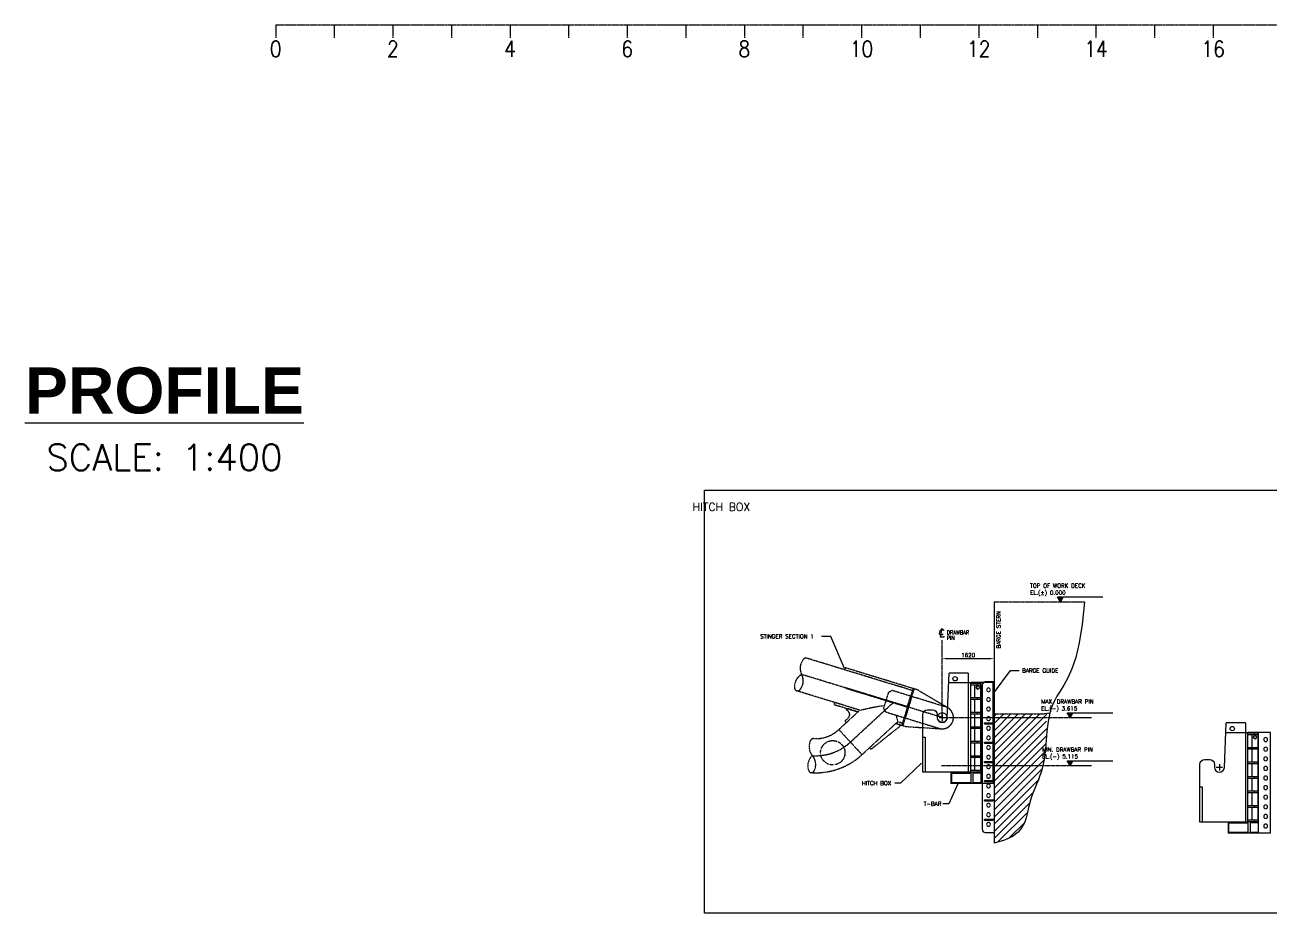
# Model space of a CAD drawing. Extents: x -114252 to 133381, y -28335 to 130380.
# Drawn here: x -7833 to 31091, y -28335 to -600 of the extents above; entities that cross this region are included whole.
import ezdxf
from ezdxf.enums import TextEntityAlignment as Align

# ---------------------------------------------------------------- set-up
doc = ezdxf.new("R2010")
doc.units = 0
doc.header["$LTSCALE"] = 3.5
doc.header["$MEASUREMENT"] = 0
doc.header["$PDMODE"] = 35
doc.header["$PDSIZE"] = -1
for name, pattern in [('CENTER1', [0.95, 0.5, -0.15, 0.15, -0.15]), ('HIDDEN', [0.375, 0.25, -0.125]), ('PHANTOM', [2.5, 1.25, -0.25, 0.25, -0.25, 0.25, -0.25]), ('SPHANTOM', [27.5, 15, -2.5, 2.5, -2.5, 2.5, -2.5])]:
    doc.linetypes.add(name, pattern=pattern)
doc.layers.get('0').update_dxf_attribs({"linetype": 'CONTINUOUS'})
doc.layers.get('DEFPOINTS').update_dxf_attribs({"color": 252, "linetype": 'CONTINUOUS'})
for name, color, linetype in [('ANN-HAT', 3, 'CONTINUOUS'), ('DIM', 1, 'CONTINUOUS'), ('STL-CEN', 6, 'CENTER1'), ('STL-OOF', 2, 'SPHANTOM'), ('STL-PRI', 2, 'CONTINUOUS'), ('STL-SEC', 2, 'CONTINUOUS')]:
    doc.layers.add(name, color=color, linetype=linetype)
doc.styles.add('ARIALBOLD', font='arialbd.ttf')
doc.styles.add('ROMANS', font='romans')
doc.dimstyles.new('75', dxfattribs={"dimscale": 75, "dimtxt": 1.7, "dimasz": 1.7, "dimexe": 1, "dimexo": 1, "dimtad": 1, "dimdec": 0, "dimzin": 0, "dimdsep": 46, "dimtxsty": 'ROMANS', "dimcen": 0.09, "dimclrd": 1, "dimclre": 1, "dimclrt": 2, "dimazin": 0, "dimtfac": 1, "dimtdec": 0, "dimtmove": 0, "dimatfit": 0, "dimfxl": 1.5, "dimtolj": 1, "dimtzin": 0, "dimarcsym": 0})

# ---------------------------------------------------------------- blocks, each defined once
blk = doc.blocks.new('FrNo')
at = {"color": 0, "linetype": 'ByBlock', "lineweight": 30}
for p, q in [((0, 400), (0, 0)), ((1830, 400), (1830, 0)), ((3660, 400), (3660, 0)), ((5490, 400), (5490, 0)), ((7320, 400), (7320, 0)), ((9150, 400), (9150, 0)), ((10980, 400), (10980, 0)), ((12810, 400), (12810, 0)), ((14640, 400), (14640, 0)), ((16470, 400), (16470, 0)), ((18300, 400), (18300, 0)), ((20130, 400), (20130, 0)), ((21960, 400), (21960, 0)), ((23790, 400), (23790, 0)), ((25620, 400), (25620, 0)), ((27450, 400), (27450, 0)), ((29280, 400), (29280, 0))]:
    blk.add_line(p, q, dxfattribs=at)
blk.add_line((0, 400), (120168, 400))
at = {"color": 0, "linetype": 'ByBlock', "style": 'ROMANS', "width": 0.85}
for s, p in [('0', (0, -100)), ('2', (3660, -100)), ('4', (7320, -100)), ('6', (10980, -100))]:
    blk.add_text(s, height=500, dxfattribs=at).set_placement(p, align=Align.TOP_CENTER)
at = {"color": 0, "linetype": 'ByBlock', "lineweight": 5, "style": 'ROMANS', "width": 0.85}
for s, p in [('8', (14640, -100)), ('10', (18300, -100)), ('12', (21960, -100)), ('14', (25620, -100)), ('16', (29280, -100))]:
    blk.add_text(s, height=500, dxfattribs=at).set_placement(p, align=Align.TOP_CENTER)
blk = doc.blocks.new('draw bar partial')
at = {"layer": 'STL-CEN', "ltscale": 0.3}
for p, q in [((107722, -23630), (103332, -22286)), ((104854, -24397), (106192, -23162))]:
    blk.add_line(p, q, dxfattribs=at)
blk.add_arc((103769, -23222), 1600, 266.2892, 312.7153, dxfattribs=at)
at = {"layer": 'STL-PRI', "color": 1, "linetype": 'PHANTOM', "ltscale": 2}
for p, q in [((106790, -22787), (103488, -21776)), ((105148, -23400), (103176, -22796)), ((105961, -23104), (105891, -23331)), ((105958, -23456), (105891, -23331)), ((104492, -24005), (105148, -23400)), ((105958, -23456), (106531, -23632)), ((104492, -24005), (105216, -24789)), ((105216, -24789), (106329, -23762)), ((106478, -23807), (106329, -23762))]:
    blk.add_line(p, q, dxfattribs=at)
for points in [[(103488, -21776, 0.276091), (103388, -21809, 0.307502), (103332, -22286, 0.314091), (103111, -22713, 0.698919), (103275, -22764, 0.314091), (103332, -22286)], [(106272, -23814), (106590, -23911), (107700, -23980, 0.788353), (107900, -23329), (106942, -22764), (104695, -22076), (104675, -22139)], [(105091, -23452), (104740, -23345), (104725, -23392, -0.578848), (104783, -23646), (104683, -23739), (104728, -23787)], [(103700, -24286, 0.276091), (103610, -24341, 0.307502), (103665, -24818, 0.314091), (103549, -25285, 0.698919), (103720, -25296, 0.314091), (103665, -24818)]]:
    blk.add_lwpolyline(points, format="xyb", dxfattribs=at)
for points in [[(104725, -22699), (106637, -23285), (106630, -23309), (104718, -22723)], [(106736, -22962), (106163, -22787), (106038, -22853), (105968, -23080), (106614, -23278), (106645, -23261)], [(106458, -23871), (106495, -23882), (106846, -22735), (106810, -22723)]]:
    blk.add_lwpolyline(points, close=True, dxfattribs=at)
for points in [[(104363, -23159), (104343, -23223), (105091, -23452)], [(105148, -23400), (105493, -23322), (105754, -23272), (105915, -23255)], [(106279, -23554), (106282, -23564), (106329, -23762)], [(105452, -24571), (105497, -24620), (106396, -23904), (106410, -23856), (106272, -23814)]]:
    blk.add_lwpolyline(points, dxfattribs=at)
blk.add_lwpolyline([(107825, -23296), (106773, -22974), (106568, -23643), (107620, -23965, 1)], format="xyb", close=True, dxfattribs=at)
blk.add_circle((107722, -23630), 150, dxfattribs=at)
at = {"layer": 'STL-PRI', "color": 1, "linetype": 'HIDDEN', "ltscale": 4}
blk.add_circle((104303, -24730), 381, dxfattribs=at)
at = {"layer": 'STL-PRI', "color": 1, "linetype": 'PHANTOM', "ltscale": 2}
for radius in [1067, 2133]:
    blk.add_arc((103769, -23222), radius, 266.2892, 312.7153, dxfattribs=at)
blk = doc.blocks.new('hitchbox_1')
for p, q in [((-1290, -871), (-1233, 525)), ((-630, 525), (-1233, 525)), ((-630, 525), (-630, -2575)), ((-1245, 225), (-555, 225)), ((-555, -2575), (-555, 225)), ((-555, 210), (-236, 210)), ((-555, 160), (-236, 160)), ((150, 225), (-545, 225)), ((-545, 210), (-545, 225)), ((-475, 210), (-475, 225)), ((-426, -243), (-426, 160)), ((-347, 160), (-347, 210)), ((-236, -2560), (-236, 210)), ((-225, -2925), (-225, 225)), ((150, -2925), (150, 225)), ((-555, -243), (-236, -243)), ((-555, -293), (-236, -293)), ((-426, -697), (-426, -293)), ((-347, -293), (-347, -243)), ((-2055, -2575), (-2055, -775)), ((-1905, -625), (-1750, -625)), ((-1600, -775), (-1600, -865)), ((-1445, -765), (-1445, -965)), ((-555, -697), (-236, -697)), ((-555, -747), (-236, -747)), ((-426, -1150), (-426, -747)), ((-347, -747), (-347, -697)), ((-1545, -865), (-1345, -865)), ((-555, -1150), (-236, -1150)), ((-347, -1200), (-347, -1150)), ((-2055, -1475), (-1980, -1475)), ((-1980, -1475), (-1980, -2575)), ((-555, -1200), (-236, -1200)), ((-426, -1603), (-426, -1200)), ((-555, -1603), (-236, -1603)), ((-555, -1653), (-236, -1653)), ((-426, -2057), (-426, -1653)), ((-347, -1653), (-347, -1603)), ((-555, -2057), (-236, -2057)), ((-555, -2107), (-236, -2107)), ((-426, -2510), (-426, -2107)), ((-347, -2107), (-347, -2057)), ((-545, -2575), (-2055, -2575)), ((-1175, -2575), (-1175, -2925)), ((-1150, -2925), (-1150, -2575)), ((-1150, -2600), (-545, -2600)), ((-555, -2510), (-236, -2510)), ((-555, -2560), (-236, -2560)), ((-545, -2925), (-545, -2560)), ((-475, -2925), (-475, -2560)), ((-225, -2575), (-475, -2575)), ((-225, -2600), (-475, -2600)), ((-347, -2560), (-347, -2510)), ((150, -2925), (-1175, -2925)), ((-545, -2900), (-1150, -2900)), ((-225, -2900), (-475, -2900))]:
    blk.add_line(p, q)
blk.add_circle((-1045, 345), 67.5)
at = {"extrusion": (6.12323e-17, 0, -1)}
blk.add_circle((331, 75), 50, dxfattribs=at)
at = {"extrusion": (1.22465e-16, 0, -1)}
for centre in [(0, 0), (0, -300), (0, -600), (0, -900), (0, -1200), (0, -1500), (0, -1800), (0, -2100), (0, -2400), (0, -2700)]:
    blk.add_circle(centre, 60, dxfattribs=at)
for centre, radius, start, end in [((330, 75), 50, 270.7343, 89.2657), ((1905, -775), 150, 0, 90), ((1750, -775), 150, 90, 180)]:
    blk.add_arc(centre, radius, start, end, dxfattribs=at)
blk.add_arc((-1445, -865), 155, 180, 357.6571)
blk = doc.blocks.new('*D18')
at = {"color": 1, "lineweight": -2}
for p, q in [((20820, -20315), (20820, -20315)), ((20947, -20390), (22312, -20390)), ((22440, -20315), (22440, -20315))]:
    blk.add_line(p, q, dxfattribs=at)
at = {"color": 1}
for points in [[(20947, -20369), (20947, -20412), (20820, -20390)], [(22312, -20412), (22312, -20369), (22440, -20390)]]:
    blk.add_solid(points, dxfattribs=at)
at = {"layer": 'DEFPOINTS', "color": 0}
for p in [(20820, -20390), (22440, -20390), (22440, -20390)]:
    blk.add_point(p, dxfattribs=at)
at = {"color": 2, "insert": (21630, -20280), "char_height": 127.5, "attachment_point": 5, "style": 'ROMANS'}
blk.add_mtext('\\A1;1620', dxfattribs=at)
blk = doc.blocks.new('A4 - CENTER LINE')
for points in [[(0.41, 1.25), (-0.04, 0.87), (-0.79, 0.87), (-1.11, 1.25), (-0.85, 2.78), (-0.4, 3.15), (0.36, 3.15), (0.67, 2.77)], [(0.72, 0.41), (0.66, 0), (-0.66, 0), (-0.01, 3.71)]]:
    blk.add_lwpolyline(points)
at = {"linetype": 'Continuous', "style": 'ROMANS', "width": 0.8}
for tag, p in [('2ND', (1.87, -1.22)), ('1ST', (1.87, 1.05)), ('3RD', (1.87, -3.5))]:
    blk.add_attdef(tag, p, '', height=1.7, dxfattribs=at)

msp = doc.modelspace()

# ---------------------------------------------------------------- hatches: boundary and pattern name
at = {"layer": 'ANN-HAT', "linetype": 'PHANTOM', "ltscale": 3}
h = msp.add_hatch(dxfattribs=at)
h.set_pattern_fill('ANSI31', color=1, scale=50, style=0)
h.set_pattern_definition([(45, (31583.52, -228125.81), (-112.2532, 112.2532), [])])
h.paths.add_polyline_path([(23872.8, -24036.8), (23918, -23901.5), (23955.3, -23766.6), (23985.2, -23631.9), (24008.5, -23497.5), (24026.4, -23363.2), (24039.9, -23229.2), (24050, -23095.2), (24057.7, -22961.3), (24064.1, -22827.5), (24070, -22693.3), (24075.2, -22557.2), (24079.3, -22417.1), (24082, -22271.2), (24082.8, -22117.4), (24082.7, -22097.4), (23939.5, -22114.9), (22439.5, -22114.9), (22439.5, -25814.9), (22439.5, -26149.4), (22765.6, -26053.7), (23010.9, -25939), (23188.3, -25808.5), (23310.9, -25665.7), (23391.5, -25514.1), (23443.2, -25357), (23478.9, -25198), (23511.6, -25040.4), (23551.8, -24887), (23599.6, -24737.9), (23652.8, -24592.5), (23709, -24450.2), (23765.9, -24310.6), (23821.3, -24173)])

# ---------------------------------------------------------------- linework, layer by layer
at = {"color": 1}
for p, q in [((24421.9, -18464.3), (25841, -18464.3)), ((24724.1, -22079.3), (26143.2, -22079.3)), ((24724.1, -23579.3), (26143.2, -23579.3))]:
    msp.add_line(p, q, dxfattribs=at)
for p, q in [((22064.5, -21214.9), (22064.5, -25714.9)), ((22439.5, -21114.9), (22164.5, -21114.9)), ((22439.5, -21114.9), (22439.5, -25814.9)), ((22139.5, -22430.9), (22139.5, -22398.9)), ((22139.5, -22398.9), (22389.5, -22398.9)), ((22139.5, -22430.9), (22389.5, -22430.9)), ((22389.5, -22398.9), (22439.5, -22398.9)), ((22389.5, -22430.9), (22389.5, -22398.9)), ((22439.5, -22430.9), (22389.5, -22430.9)), ((22139.5, -23030.9), (22139.5, -22998.9)), ((22139.5, -22998.9), (22389.5, -22998.9)), ((22139.5, -23030.9), (22389.5, -23030.9)), ((22389.5, -22998.9), (22439.5, -22998.9)), ((22389.5, -23030.9), (22389.5, -22998.9)), ((22439.5, -23030.9), (22389.5, -23030.9)), ((22139.5, -23630.9), (22139.5, -23598.9)), ((22139.5, -23598.9), (22389.5, -23598.9)), ((22139.5, -23630.9), (22389.5, -23630.9)), ((22389.5, -23598.9), (22439.5, -23598.9)), ((22389.5, -23630.9), (22389.5, -23598.9)), ((22439.5, -23630.9), (22389.5, -23630.9)), ((22139.5, -24230.9), (22139.5, -24198.9)), ((22139.5, -24198.9), (22389.5, -24198.9)), ((22139.5, -24230.9), (22389.5, -24230.9)), ((22389.5, -24198.9), (22439.5, -24198.9)), ((22389.5, -24230.9), (22389.5, -24198.9)), ((22439.5, -24230.9), (22389.5, -24230.9)), ((22139.5, -24830.9), (22139.5, -24798.9)), ((22139.5, -24798.9), (22389.5, -24798.9)), ((22139.5, -24830.9), (22389.5, -24830.9)), ((22389.5, -24798.9), (22439.5, -24798.9)), ((22389.5, -24830.9), (22389.5, -24798.9)), ((22439.5, -24830.9), (22389.5, -24830.9)), ((22139.5, -25430.9), (22139.5, -25398.9)), ((22139.5, -25398.9), (22389.5, -25398.9)), ((22139.5, -25430.9), (22389.5, -25430.9)), ((22389.5, -25398.9), (22439.5, -25398.9)), ((22389.5, -25430.9), (22389.5, -25398.9)), ((22439.5, -25430.9), (22389.5, -25430.9)), ((22164.5, -25814.9), (22439.5, -25814.9))]:
    msp.add_line(p, q)
at = {"elevation": 16.4}
msp.add_lwpolyline([(13393.3, -15125.1), (36343.5, -15125.1), (36343.5, -28335.4), (13393.3, -28335.4)], close=True, dxfattribs=at)
at = {"color": 1}
for points in [[(24598.9, -18464.3), (24510.4, -18614.9), (24421.9, -18464.3)], [(24901.1, -22079.3), (24812.6, -22229.9), (24724.1, -22079.3)], [(24901.1, -23579.3), (24812.6, -23729.9), (24724.1, -23579.3)]]:
    msp.add_lwpolyline(points, close=True, dxfattribs=at)
at = {"extrusion": (0, 0, -1)}
for centre in [(-22264.5, -21364.9), (-22264.5, -21664.9), (-22264.5, -21964.9), (-22264.5, -22264.9), (-22264.5, -22564.9), (-22264.5, -22864.9), (-22264.5, -23164.9), (-22264.5, -23464.9), (-22264.5, -23764.9), (-22264.5, -24064.9), (-22264.5, -24364.9), (-22264.5, -24664.9), (-22264.5, -24964.9), (-22264.5, -25264.9), (-22264.5, -25564.9)]:
    msp.add_circle(centre, 60, dxfattribs=at)
for centre, start, end in [((22164.5, -21214.9), 90, 180), ((22164.5, -25714.9), 180, 270)]:
    msp.add_arc(centre, 100, start, end)
at = {"color": 1}
for points in [[(24510.4, -18614.9), (24598.9, -18464.3), (24421.9, -18464.3)], [(24812.6, -22229.9), (24901.1, -22079.3), (24724.1, -22079.3)], [(24812.6, -23729.9), (24901.1, -23579.3), (24724.1, -23579.3)]]:
    msp.add_solid(points, dxfattribs=at)
at = {"layer": 'STL-CEN', "ltscale": 0.3}
for p, q in [((20819.5, -22229.9), (20819.5, -19813.2)), ((20819.5, -22229.9), (25485.9, -22229.9)), ((20794.5, -23729.9), (25485.9, -23729.9))]:
    msp.add_line(p, q, dxfattribs=at)
at = {"layer": 'STL-OOF'}
msp.add_line((22439.5, -18614.9), (25261.3, -18614.9), dxfattribs=at)
msp.add_lwpolyline([(22439.5, -22114.9), (23939.5, -22114.9), (24183.3, -22085)], dxfattribs=at)
at = {"layer": 'STL-SEC'}
msp.add_line((22439.5, -18614.9), (22439.5, -26149.4), dxfattribs=at)
msp.add_lwpolyline([(25261.3, -18614.9), (25192.8, -19322.7), (25100.6, -19895.3), (24991.1, -20351.8), (24870.3, -20711.4), (24744.5, -20993.3), (24619.9, -21216.7), (24502.8, -21400.8), (24399.4, -21564.8), (24314.4, -21724.7), (24246.9, -21883.3), (24194.6, -22040.5), (24155.1, -22196.1), (24126, -22349.8), (24105, -22501.4), (24089.6, -22650.6), (24077.6, -22797.2), (24066.7, -22941), (24055.7, -23082.4), (24043.2, -23221.8), (24028.1, -23359.5), (24009.2, -23495.9), (23985.4, -23631.4), (23955.4, -23766.5), (23918, -23901.5), (23872.8, -24036.8), (23821.3, -24173), (23765.9, -24310.6), (23709, -24450.2), (23652.8, -24592.5), (23599.6, -24737.9), (23551.8, -24887), (23511.6, -25040.4), (23478.9, -25198), (23443.2, -25357), (23391.5, -25514.1), (23310.9, -25665.7), (23188.3, -25808.5), (23010.9, -25939), (22765.6, -26053.7), (22439.5, -26149.4)], dxfattribs=at)

# ---------------------------------------------------------------- block references
at = {"xscale": 75, "yscale": 75, "zscale": 75}
msp.add_blockref('A4 - CENTER LINE', (20819.1, -19716.1), dxfattribs=at).add_auto_attribs({'1ST': 'DRAWBAR', '2ND': 'PIN'})
for name, p in [('draw bar partial', (-86902.5, 1400.4)), ('hitchbox_1', (22264.5, -21364.9)), ('hitchbox_1', (30921.8, -22917.6))]:
    msp.add_blockref(name, p)
at = {"layer": 'STL-OOF'}
msp.add_blockref('FrNo', (0, -1000), dxfattribs=at)

# ---------------------------------------------------------------- texts
at = {"color": 2, "style": 'ROMANS'}
for s, insert, char_height, attachment_point in [('\\pxql;\\A1;HITCH BOX', (13922.8, -15650.1), 250, 5), ('\\A1;\\pxql;TOP OF WORK DECK\\PEL.({\\A0;\\H1.0833x;±}) 0.000', (24428.1, -18243.1), 127.5, 5), ('\\A1;STINGER SECTION 1', (15971, -19696.1), 127.5, 5), ('\\A1;BARGE GUIDE', (23314.7, -20761.6), 127.5, 4), ('\\A1;\\pxql;MAX. DRAWBAR PIN\\PEL.(-) 3.615', (24730.2, -21858.1), 127.5, 5), ('\\pxql;\\A1;MIN. DRAWBAR PIN\\PEL.(-) 5.115', (24730.2, -23358.1), 127.5, 5), ('\\A1;HITCH BOX', (18769.2, -24276.7), 127.5, 5), ('\\A1;T-BAR', (20516.7, -24922.9), 127.5, 5)]:
    msp.add_mtext(s, dxfattribs=dict(at, insert=insert, char_height=char_height, attachment_point=attachment_point))
at = {"color": 2, "insert": (22577.7, -19489.3), "char_height": 127.5, "attachment_point": 5, "rotation": 90, "style": 'ROMANS'}
msp.add_mtext('\\A1;BARGE STERN', dxfattribs=at)
at = {"layer": 'DIM', "color": 3, "insert": (-3474.4, -12903.1), "char_height": 1440, "attachment_point": 5, "style": 'ARIALBOLD'}
msp.add_mtext('\\A1;{\\LPROFILE\\P\\Fromans|c0;\\H0.56667x;\\l\\C2;SCALE: 1:400}', dxfattribs=at)

# ---------------------------------------------------------------- dimensions: what is measured, and where the dimension line sits
dim = msp.add_linear_dim(base=(22439.5, -20390.5), p1=(20819.5, -20390.5), p2=(22439.5, -20390.5), dimstyle='75')
dim.commit()
dim.dimension.update_dxf_attribs({"geometry": '*D18', "text_midpoint": (21629.5, -20279.9)})

# ---------------------------------------------------------------- leaders
for points in [[(17767.1, -20700.3), (17338.6, -19700.3), (17049.9, -19700.3)], [(22439.5, -21445.7), (22955.3, -20761.6), (23223.3, -20761.6)], [(20173.8, -23652.1), (19512.2, -24280.9), (19336.7, -24280.9)], [(21310.2, -24302.1), (21027.4, -24927.1), (20834.4, -24927.1)]]:
    msp.add_leader(points, dimstyle='75', override={"dimgap": 0.625, "dimtad": 0})

doc.saveas('drawing.dxf')
